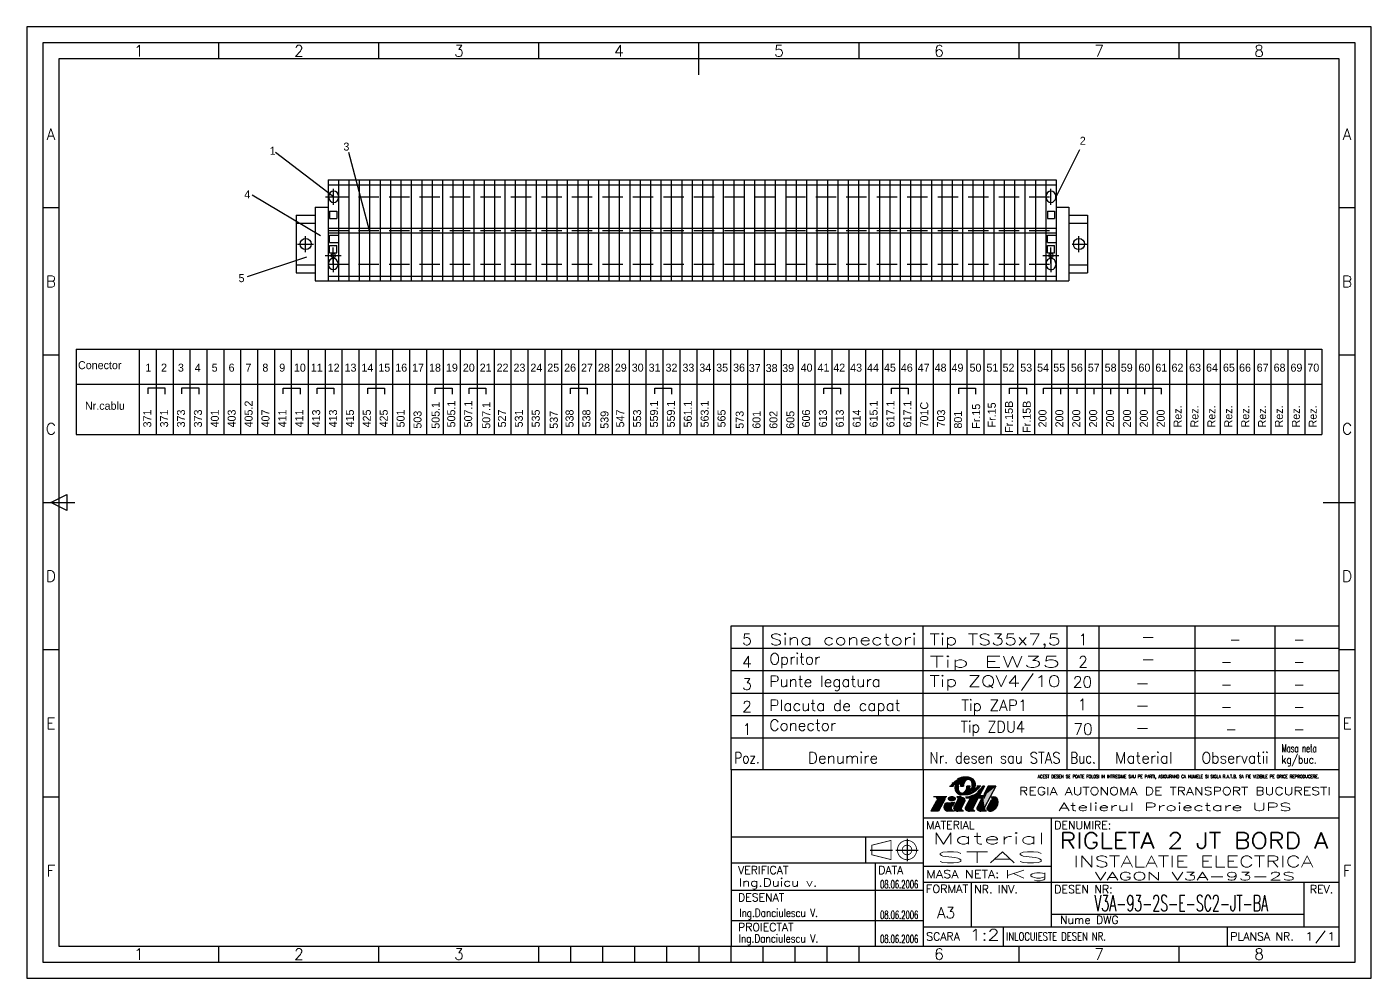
# Model space of a CAD drawing. Header units: millimetres. Extents: x 38 to 458, y 16 to 313.
import ezdxf
from ezdxf.enums import TextEntityAlignment as Align

# ---------------------------------------------------------------- set-up
doc = ezdxf.new("R2010")
doc.units = ezdxf.units.MM
doc.linetypes.add('DASHED2', pattern=[9.525, 6.35, -3.175])
doc.layers.add('LIN_GR', color=3, linetype='Continuous')
doc.layers.add('LIN_SUB', color=7, linetype='Continuous')
doc.styles.add('ISO', font='SIMPLEX.shx')
doc.styles.add('ISOCP', font='SIMPLEX.SHX')
doc.styles.add('ROMANC', font='romanc')

# ---------------------------------------------------------------- blocks, each defined once
blk = doc.blocks.new('ind3_12')
at = {"color": 70}
for p, q in [((0, 55), (-190, 55)), ((-190, 55), (-190, 0)), ((-130, 55), (-130, 0)), ((-130, 40), (0, 40)), ((-190, 26), (-130, 26))]:
    blk.add_line(p, q, dxfattribs=at)
at = {"color": 40}
for p, q in [((-122.56, 46.63), (-126.68, 46.63)), ((-121.71, 49.9), (-120.46, 49.9)), ((-118.05, 46.63), (-119.46, 46.63)), ((-118.34, 49.9), (-117.36, 49.9)), ((-115.18, 46.28), (-116.74, 43.36)), ((-116.7, 46.63), (-116.29, 46.65)), ((-116.6, 46.28), (-115.18, 46.28)), ((-115.31, 49.9), (-116.29, 49.9)), ((-116.29, 46.65), (-115.69, 46.73)), ((-115.69, 46.73), (-115.27, 46.82)), ((-115.27, 46.82), (-114.78, 46.97)), ((-114.78, 46.97), (-114.27, 47.24)), ((-112.77, 46.28), (-114.38, 43.26)), ((-111.94, 49.9), (-113.19, 49.9)), ((-112.95, 48.16), (-112.68, 48.4)), ((-112.77, 46.28), (-111.36, 46.28)), ((-112.68, 48.4), (-112.61, 48.47)), ((-110.84, 49.9), (-112.41, 46.97)), ((-112.41, 46.97), (-110.99, 46.97)), ((-110.84, 49.9), (-111.36, 49.9)), ((-110.99, 46.97), (-111.36, 46.28)), ((-110.41, 47.32), (-111.15, 45.93)), ((-109.64, 49.9), (-111.01, 47.32)), ((-111.01, 47.32), (-110.41, 47.32)), ((-107.23, 49.9), (-110.77, 43.26)), ((-107.23, 49.9), (-109.64, 49.9)), ((-108.78, 46.63), (-108.09, 46.63)), ((-125.82, 45.38), (-127.54, 42.15)), ((-125.13, 42.15), (-127.54, 42.15)), ((-123.11, 45.94), (-125.13, 42.15)), ((-120.23, 42.15), (-122.21, 42.15)), ((-120.12, 44.91), (-120.81, 43.6)), ((-119.12, 45.67), (-120.36, 43.36)), ((-117.39, 42.15), (-119.15, 42.15)), ((-116.85, 45.42), (-118, 43.26)), ((-117.39, 42.15), (-117.72, 42.33)), ((-113.77, 42.15), (-115.53, 42.15)), ((-113.77, 42.15), (-114.1, 42.33)), ((-111.75, 45.93), (-113.13, 43.36)), ((-110.16, 42.15), (-111.92, 42.15)), ((-111.75, 45.93), (-111.15, 45.93)), ((-110.16, 42.15), (-110.49, 42.33)), ((-108.74, 45.59), (-109.99, 43.26))]:
    blk.add_line(p, q, dxfattribs=at)
at = {"color": 240}
for p, q in [((-90, 40), (-90, 6)), ((-130, 34), (-190, 34)), ((-148, 34), (-148, 26)), ((-146.5, 30), (-139.5, 30)), ((-138.5, 30), (-131.5, 30)), ((-135, 33.5), (-135, 26.5)), ((-145, 26), (-145, 0)), ((-130, 25), (-90, 25)), ((-190, 17.5), (-130, 17.5)), ((-130, 20), (0, 20)), ((-115, 20), (-115, 6)), ((-11, 20), (-11, 6)), ((-90, 10), (-11, 10)), ((-190, 8), (-130, 8)), ((-130, 6), (0, 6)), ((-105, 6), (-105, 0)), ((-35, 6), (-35, 0))]:
    blk.add_line(p, q, dxfattribs=at)
at = {"color": 40}
for points in [[(-114.74, 49.9, 0.04888), (-114.64, 50.37, 0.067418), (-114.64, 50.71, 0.012512), (-114.71, 51.12, 0.046313), (-114.74, 51.23, 0.02866), (-114.83, 51.43, 0.04799), (-114.9, 51.53, 0.027533), (-115.01, 51.65, 0.02878), (-115.12, 51.74, 0.020408), (-115.27, 51.85, 0.028785), (-115.38, 51.91, 0.02307), (-115.48, 51.96, 0.025276), (-115.58, 51.99, 0.029587), (-115.69, 52.01, 0.0261), (-115.8, 52.02, 0.034106), (-115.93, 52.02, 0.03305), (-116.05, 52, 0.031407), (-116.17, 51.97, 0.027201), (-116.3, 51.91, 0.027571), (-116.45, 51.82, 0.032433), (-116.58, 51.73, 0.017982), (-116.7, 51.62, 0.025528), (-116.79, 51.53, 0.009898), (-116.89, 51.41, 0.014131), (-116.96, 51.31, 0.005952), (-117.02, 51.22, 0.007874), (-117.06, 51.15, 0.013516), (-117.13, 51.03, 0.012262), (-117.2, 50.9, 0.010996), (-117.25, 50.78, 0.020912), (-117.28, 50.71, 0.006638), (-117.28, 50.69, 0.003922), (-117.3, 50.64, 0.014081), (-117.33, 50.52, 0.011261), (-117.36, 50.37, 0.018498), (-117.36, 50.34, 0.00311), (-117.38, 50.18, 0.039527), (-117.38, 50.07, 0.0256), (-117.36, 49.9)], [(-113.68, 49.9, 0.047001), (-113.61, 50.39, 0.072657), (-113.64, 50.71, 0.024176), (-113.81, 51.3, 0.05712), (-113.92, 51.53, 0.02409), (-114.05, 51.71, 0.014395), (-114.28, 51.99, 0.046768), (-114.45, 52.15, 0.031027), (-114.74, 52.35)], [(-119.97, 49.9, 0.047001), (-120.05, 49.4, 0.072657), (-120.01, 49.08, 0.024176), (-119.84, 48.49, 0.05712), (-119.73, 48.26, 0.02409), (-119.6, 48.09, 0.014395), (-119.38, 47.81, 0.046768), (-119.2, 47.65, 0.031027), (-118.91, 47.44)], [(-118.91, 49.9, 0.04888), (-119.02, 49.43, 0.067418), (-119.01, 49.08, 0.012512), (-118.94, 48.67, 0.046313), (-118.91, 48.56, 0.02866), (-118.82, 48.37, 0.04799), (-118.75, 48.26, 0.027533), (-118.64, 48.15, 0.02878), (-118.53, 48.05, 0.020408), (-118.39, 47.95, 0.028785), (-118.28, 47.88, 0.02307), (-118.17, 47.84, 0.025276), (-118.07, 47.8, 0.029587), (-117.97, 47.78, 0.0261), (-117.85, 47.77, 0.034106), (-117.73, 47.77, 0.03305), (-117.6, 47.79, 0.031407), (-117.48, 47.83, 0.027201), (-117.36, 47.88, 0.027571), (-117.2, 47.97, 0.032433), (-117.07, 48.06, 0.017982), (-116.95, 48.18, 0.025528), (-116.87, 48.26, 0.009898), (-116.76, 48.39, 0.014131), (-116.7, 48.48, 0.005952), (-116.63, 48.57, 0.007874), (-116.59, 48.64, 0.013516), (-116.52, 48.76, 0.012262), (-116.45, 48.9, 0.010996), (-116.4, 49.02, 0.020912), (-116.38, 49.08, 0.006638), (-116.37, 49.11, 0.003922), (-116.35, 49.16, 0.014081), (-116.32, 49.28, 0.011261), (-116.29, 49.42, 0.018498), (-116.29, 49.45, 0.00311), (-116.27, 49.61, 0.039527), (-116.27, 49.73, 0.0256), (-116.29, 49.9)]]:
    blk.add_lwpolyline(points, format="xyb", dxfattribs=at)
at = {"color": 40, "flags": 128}
blk.add_lwpolyline([(-108.71, 42.18, 0.07519), (-108.1, 42.37, 0.103495), (-107.27, 43.01, 0.091904), (-106.74, 43.94, 0.085107), (-106.54, 45.08, 0.085107)], format="xyb", dxfattribs=at)
at = {"color": 240}
for points in [[(-146, 31.5, 0.25, 0.25, 0), (-140, 33, 0.25, 0.25, 0), (-140, 27, 0.25, 0.25, 0), (-146, 28.5, 0.25, 0.25, 0)], [(-135, 31.5, 0.25, 0.25, 1), (-135, 28.5, 0.25, 0.25, 1)]]:
    blk.add_lwpolyline(points, format="xyseb", close=True, dxfattribs=at)
blk.add_lwpolyline([(-135, 33, 0.25, 0.25, 1), (-135, 27, 0.25, 0.25, 1), (-135, 33, 0.25, 0.25, 1)], format="xyseb", dxfattribs=at)
at = {"color": 40}
for centre, radius, start, end in [((-96.55, 26.7), 34.29, 134.6817, 135.4865), ((-117.71, 49.53), 2.3, 144.0002, 170.76), ((-117.8, 49.83), 2.74, 113.911, 122.24), ((-115.81, 45.34), 7.65, 108.9325, 113.911), ((-115.07, 49.86), 3.27, 161.7905, 179.2848), ((-117.59, 50.52), 2.17, 96.8211, 108.9325), ((-116.41, 40.67), 12.1, 91.6964, 96.8211), ((-116.61, 47.25), 5.51, 78.6042, 91.6964), ((-116, 50.28), 2.42, 58.8019, 78.6042), ((-119.73, 46), 0.689, 331.9275, 66.4849), ((-117.66, 49.52), 2.42, 238.8019, 258.6042), ((-118.58, 49.94), 3.27, 341.7905, 359.2848), ((-115.94, 50.27), 2.3, 324.0002, 350.76), ((-145.94, 81.79), 47.13, 315, 315.973), ((-113.12, 49.86), 0.893, 316.8981, 318.6566), ((-115.09, 51.98), 4.23, 315.973, 321.3402), ((-122.28, 57.73), 13.43, 321.3402, 324.353), ((-108.09, 45.08), 1.55, 0, 90), ((-122.21, 43.44), 1.29, 94.5979, 270), ((-177.94, 750.15), 707.62, 274.50891, 274.68697), ((-120.23, 42.84), 0.689, 201.8729, 270), ((-119.75, 43.03), 0.689, 151.9275, 234.4615), ((-119.15, 43.87), 1.72, 234.4615, 270), ((-117.39, 42.94), 0.689, 151.9275, 241.9275), ((-116.14, 43.03), 0.689, 151.9275, 234.4615), ((-115.53, 43.87), 1.72, 234.4615, 270), ((-113.78, 42.94), 0.689, 151.9275, 241.9275), ((-112.52, 43.03), 0.689, 151.9275, 234.4615), ((-111.92, 43.87), 1.72, 234.4615, 270), ((-110.16, 42.94), 0.689, 151.9275, 241.9275), ((-109.38, 42.94), 0.689, 151.9275, 242.7821), ((-108.99, 43.7), 1.55, 242.7821, 280.2311)]:
    blk.add_arc(centre, radius, start, end, dxfattribs=at)
blk.add_point((0, 0))
for points in [[(-121.71, 49.9), (-120.46, 49.9), (-121.21, 50.52), (-120.18, 50.33)], [(-121.21, 50.52), (-120.18, 50.33), (-120.72, 51.03), (-119.93, 50.59)], [(-120.72, 51.03), (-119.93, 50.59), (-120.22, 51.49), (-119.57, 50.88)], [(-120.22, 51.49), (-119.57, 50.88), (-119.6, 51.93), (-118.18, 50.88)], [(-119.84, 50.38), (-118.6, 50.45), (-119.97, 49.9), (-118.91, 49.9)], [(-119.57, 50.88), (-118.18, 50.88), (-119.84, 50.38), (-118.6, 50.45)], [(-119.6, 51.93), (-118.18, 50.88), (-118.87, 52.35), (-118.18, 50.88)], [(-118.87, 52.35), (-118.18, 50.88), (-118.21, 52.6), (-118.18, 50.88)], [(-117.31, 50.61), (-118.27, 50.54), (-117.37, 50.27), (-118.32, 50.22)], [(-117.09, 51.1), (-118.18, 50.88), (-117.31, 50.61), (-118.27, 50.54)], [(-118.21, 52.6), (-118.18, 50.88), (-117.81, 52.68), (-118.18, 50.88)], [(-116.87, 52.76), (-118.18, 50.88), (-116.31, 52.75), (-118.18, 50.88)], [(-117.81, 52.68), (-118.18, 50.88), (-116.87, 52.76), (-118.18, 50.88)], [(-116.08, 51.99), (-116.31, 52.75), (-116.62, 51.7), (-118.18, 50.88)], [(-116.62, 51.7), (-118.18, 50.88), (-117.09, 51.1), (-118.18, 50.88)], [(-115.84, 51.99), (-116.08, 51.99), (-116.32, 51.86)], [(-116.31, 52.75), (-115.41, 52.63), (-115.84, 52.71)], [(-115.54, 51.98), (-115.41, 52.63), (-116.08, 51.99), (-116.31, 52.75)], [(-115.84, 51.99), (-115.54, 51.98), (-115.91, 51.97), (-115.51, 51.96)], [(-115.73, 51.96), (-115.33, 51.85), (-115.51, 51.96)], [(-115.09, 51.72), (-114.87, 52.42), (-115.54, 51.98), (-115.41, 52.63)], [(-115.41, 52.63), (-114.87, 52.42), (-115.11, 52.53)], [(-114.87, 51.48), (-114.18, 51.87), (-115.09, 51.72), (-114.87, 52.42)], [(-114.87, 52.42), (-114.18, 51.87), (-114.48, 52.17)], [(-114.68, 50.99), (-113.86, 51.41), (-114.87, 51.48), (-114.18, 51.87)], [(-114.63, 50.55), (-113.67, 50.85), (-114.68, 50.99), (-113.86, 51.41)], [(-114.65, 50.25), (-113.62, 50.26), (-114.63, 50.55), (-113.67, 50.85)], [(-113.67, 50.85), (-113.62, 50.26), (-113.61, 50.56)], [(-126.68, 46.63), (-122.56, 46.63), (-126.26, 46.53), (-122.84, 46.34)], [(-126.26, 46.53), (-122.84, 46.34), (-125.96, 46.29), (-123.05, 46.05)], [(-123.05, 46.05), (-125.96, 46.29), (-123.11, 45.94), (-125.77, 45.87)], [(-122.2, 46.34), (-122.22, 45.73), (-122.28, 46.18), (-122.28, 45.84)], [(-122.07, 46.5), (-122.04, 45.53), (-122.2, 46.34), (-122.22, 45.73)], [(-121.94, 46.59), (-121.9, 45.43), (-122.07, 46.5), (-122.04, 45.53)], [(-121.78, 46.68), (-121.71, 45.34), (-121.94, 46.59), (-121.9, 45.43)], [(-121.62, 46.75), (-121.56, 45.28), (-121.78, 46.68), (-121.71, 45.34)], [(-121.46, 46.79), (-121.43, 45.25), (-121.62, 46.75), (-121.56, 45.28)], [(-121.33, 46.82), (-121.31, 45.23), (-121.46, 46.79), (-121.43, 45.25)], [(-121.21, 46.83), (-121.2, 45.22), (-121.33, 46.82), (-121.31, 45.23)], [(-121.21, 46.83), (-121.1, 46.84), (-121.09, 45.21)], [(-121.09, 45.21), (-120.9, 45.21), (-121.21, 46.83), (-121.2, 45.22)], [(-121.1, 46.84), (-120.91, 46.84), (-121.09, 45.21), (-120.9, 45.21)], [(-120.9, 45.21), (-120.91, 46.84), (-120.81, 45.22), (-120.81, 46.83)], [(-120.81, 45.22), (-120.81, 46.83), (-120.68, 45.23), (-120.69, 46.82)], [(-120.68, 45.23), (-120.69, 46.82), (-120.56, 45.25), (-120.55, 46.79)], [(-120.56, 45.25), (-120.55, 46.79), (-120.42, 45.29), (-120.43, 46.76)], [(-120.42, 45.29), (-120.43, 46.76), (-120.27, 45.34), (-120.27, 46.7)], [(-120.27, 45.34), (-120.27, 46.7), (-120.14, 45.41), (-120.13, 46.63)], [(-120.14, 45.41), (-120.13, 46.63), (-119.97, 45.52), (-119.99, 46.54)], [(-119.97, 49.9), (-118.91, 49.9), (-120.05, 49.4), (-119, 49.53)], [(-120.05, 49.4), (-119, 49.53), (-119.94, 48.79), (-119, 49.02)], [(-120.05, 49.4), (-119.94, 48.79), (-120.04, 49.24)], [(-120.04, 49.24), (-119.94, 48.79), (-120.03, 49.13)], [(-119.97, 45.52), (-119.99, 46.54), (-119.84, 45.65), (-119.88, 46.44)], [(-119.94, 48.79), (-119, 49.02), (-119.72, 48.25), (-118.92, 48.6)], [(-119.84, 45.65), (-119.88, 46.44), (-119.74, 45.8), (-119.77, 46.3)], [(-119.74, 45.8), (-119.77, 46.3), (-119.71, 45.9), (-119.72, 46.2)], [(-119.72, 48.25), (-118.92, 48.6), (-119.33, 47.76), (-118.75, 48.27)], [(-119.72, 46.2), (-119.71, 45.9), (-119.7, 46.13), (-119.69, 46.02)], [(-119.46, 46.63), (-118.05, 46.63), (-119.08, 46.21), (-117.05, 46.31)], [(-119.33, 47.76), (-118.75, 48.27), (-118.77, 47.37), (-118.43, 47.98)], [(-119.25, 46.4), (-119.09, 46.04), (-119.08, 46.21)], [(-119.08, 46.21), (-117.05, 46.31), (-119.12, 45.67), (-116.78, 45.9)], [(-118.77, 47.37), (-118.43, 47.98), (-118.32, 47.19), (-118.12, 47.82)], [(-117.37, 50.27), (-118.32, 50.22), (-117.36, 49.9), (-118.34, 49.9)], [(-118.32, 47.19), (-118.12, 47.82), (-117.71, 47.07), (-117.72, 47.77)], [(-118.05, 46.63), (-117.05, 46.31), (-117.7, 46.59), (-117.41, 46.5)], [(-117.71, 47.07), (-117.72, 47.77), (-117.14, 47.03), (-117.33, 47.9)], [(-117.14, 47.03), (-117.33, 47.9), (-116.45, 47.06), (-117.04, 48.09)], [(-117.05, 46.31), (-116.78, 45.9), (-116.88, 46.12)], [(-116.45, 47.06), (-117.04, 48.09), (-115.94, 47.1), (-116.74, 48.42)], [(-116.7, 48.48), (-115.12, 47.31), (-116.74, 48.42)], [(-116.7, 48.48), (-116.7, 48.48), (-116.74, 48.42)], [(-115.94, 47.1), (-116.74, 48.42), (-115.12, 47.31), (-116.74, 48.42)], [(-115.18, 46.28), (-112.77, 46.28), (-116.74, 43.36), (-114.38, 43.26)], [(-116.45, 48.9), (-115.12, 47.31), (-116.7, 48.48)], [(-116.22, 46.66), (-116.7, 46.63), (-116.6, 46.28)], [(-116.6, 46.28), (-111.36, 46.28), (-116.22, 46.66), (-112.41, 46.97)], [(-116.4, 49.03), (-115.48, 48.92), (-116.45, 48.9), (-115.12, 47.31)], [(-116.29, 49.44), (-115.35, 49.44), (-116.4, 49.03), (-115.48, 48.92)], [(-116.29, 49.9), (-115.31, 49.9), (-116.29, 49.44), (-115.35, 49.44)], [(-116.22, 46.66), (-115.25, 46.82), (-115, 46.76)], [(-115.48, 48.92), (-114.09, 48.92), (-115.01, 49.4), (-113.85, 49.33)], [(-115.48, 48.92), (-114.59, 48.13), (-115.12, 47.31)], [(-115.48, 48.92), (-114.09, 48.92), (-114.18, 47.78), (-115.12, 47.31)], [(-115.25, 46.82), (-114.79, 46.97), (-115, 46.76)], [(-115.01, 49.4), (-113.85, 49.33), (-114.75, 49.87), (-113.72, 49.72)], [(-115, 46.76), (-115, 46.76), (-114.79, 46.97), (-114.45, 46.8)], [(-114.35, 47.19), (-112.41, 46.97), (-114.79, 46.97), (-114.45, 46.8)], [(-114.75, 49.87), (-113.72, 49.72), (-114.65, 50.25), (-113.62, 50.26)], [(-114.09, 48.92), (-114.18, 47.78), (-114.59, 48.13)], [(-113.9, 47.46), (-112.41, 46.97), (-114.35, 47.19), (-112.41, 46.97)], [(-114.09, 48.92), (-113.61, 48.17), (-114.18, 47.78)], [(-113.69, 49.23), (-112.95, 48.75), (-114.09, 48.92), (-113.61, 48.17)], [(-113.49, 47.75), (-113.9, 47.46), (-112.41, 46.97)], [(-113.4, 49.55), (-112.44, 49.28), (-113.69, 49.23), (-112.95, 48.75)], [(-113.03, 48.1), (-112.41, 46.97), (-113.49, 47.75), (-112.41, 46.97)], [(-113.19, 49.9), (-111.94, 49.9), (-113.4, 49.55), (-112.44, 49.28)], [(-112.65, 48.42), (-112.41, 46.97), (-113.03, 48.1), (-112.41, 46.97)], [(-112.22, 48.86), (-112.41, 46.97), (-112.65, 48.42), (-112.41, 46.97)], [(-111.36, 49.9), (-110.84, 49.9), (-111.76, 49.37), (-112.41, 46.97)], [(-111.76, 49.37), (-112.41, 46.97), (-112.22, 48.86), (-112.41, 46.97)], [(-112.41, 46.97), (-110.99, 46.97), (-111.36, 46.28)], [(-110.41, 47.32), (-107.23, 49.9), (-111.15, 45.93), (-110.73, 43.34)], [(-109.64, 49.9), (-107.23, 49.9), (-111.01, 47.32), (-110.41, 47.32)], [(-108.78, 46.63), (-108.43, 46.63), (-108.69, 46.43), (-108.49, 46.44)], [(-108.74, 45.59), (-108.09, 46.63), (-108.66, 45.8)], [(-108.74, 45.59), (-106.98, 46.16), (-108.09, 46.63)], [(-108.69, 46.43), (-108.49, 46.44), (-108.64, 46.23), (-108.56, 46.21)], [(-108.43, 46.63), (-108.63, 46.02), (-108.09, 46.63), (-108.66, 45.8)], [(-108.66, 45.8), (-108.66, 45.8), (-108.43, 46.63), (-108.63, 46.02)], [(-108.64, 46.23), (-108.56, 46.21), (-108.63, 46.02)], [(-108.09, 46.63), (-106.98, 46.16), (-107.61, 46.55), (-107.23, 46.37)], [(-125.82, 45.38), (-123.11, 45.94), (-127.54, 42.15), (-125.13, 42.15)], [(-125.76, 45.63), (-123.11, 45.94), (-125.82, 45.38)], [(-125.77, 45.87), (-123.11, 45.94), (-125.76, 45.63), (-123.11, 45.94)], [(-123.17, 44.3), (-120.81, 43.6), (-123.49, 43.38), (-120.95, 43.16)], [(-123.17, 44.3), (-123.49, 43.38), (-123.29, 44.14), (-123.45, 43.79)], [(-123.49, 43.38), (-120.95, 43.16), (-123.49, 43.38), (-120.87, 42.58)], [(-123.49, 43.38), (-123.1, 42.51), (-123.42, 43), (-123.25, 42.69)], [(-123.49, 43.38), (-120.87, 42.58), (-123.1, 42.51), (-120.62, 42.27)], [(-122.31, 44.73), (-120.12, 44.91), (-123.17, 44.3), (-120.81, 43.6)], [(-122.31, 44.73), (-123.17, 44.3), (-122.7, 44.64), (-123.04, 44.43)], [(-123.1, 42.51), (-122.21, 42.15), (-122.93, 42.37), (-122.61, 42.22)], [(-123.1, 42.51), (-120.62, 42.27), (-122.21, 42.15), (-120.23, 42.15)], [(-122.28, 46.18), (-122.28, 45.84), (-122.31, 46.03)], [(-120.42, 42.88), (-120.36, 43.36), (-120.43, 43.1)], [(-120.36, 43.36), (-116.85, 45.42), (-120.42, 42.88), (-118, 43.26)], [(-120.42, 42.88), (-118, 43.26), (-120.15, 42.47), (-118.06, 42.75)], [(-120.15, 42.47), (-120.42, 42.88), (-120.32, 42.64)], [(-119.12, 45.67), (-116.78, 45.9), (-120.36, 43.36), (-116.85, 45.42)], [(-120.15, 42.47), (-118.06, 42.75), (-119.15, 42.15), (-117.72, 42.33)], [(-119.15, 42.15), (-120.15, 42.47), (-119.72, 42.25)], [(-119.15, 42.15), (-117.72, 42.33), (-117.39, 42.15)], [(-118.02, 43.03), (-117.9, 42.55), (-118.06, 42.75)], [(-116.78, 45.9), (-116.85, 45.42), (-116.77, 45.67)], [(-116.74, 43.36), (-116.81, 42.88), (-116.82, 43.14)], [(-116.74, 43.36), (-114.38, 43.26), (-116.81, 42.88), (-114.44, 42.75)], [(-116.52, 42.46), (-116.81, 42.88), (-116.71, 42.66)], [(-116.81, 42.88), (-114.44, 42.75), (-116.52, 42.46), (-114.12, 42.34)], [(-115.53, 42.15), (-116.54, 42.47), (-116.1, 42.25)], [(-116.52, 42.46), (-114.12, 42.34), (-115.53, 42.15), (-113.77, 42.15)], [(-114.42, 42.94), (-114.29, 42.55), (-114.44, 42.75)], [(-114.36, 43.31), (-114.4, 43.15), (-114.38, 43.26)], [(-113.13, 43.36), (-113.19, 42.89), (-113.2, 43.13)], [(-113.13, 43.36), (-110.77, 43.26), (-113.19, 42.89)], [(-113.19, 42.89), (-110.77, 43.26), (-110.82, 42.72)], [(-112.92, 42.47), (-113.19, 42.89), (-113.1, 42.66)], [(-113.19, 42.89), (-110.82, 42.72), (-112.92, 42.47)], [(-111.75, 45.93), (-111.15, 45.93), (-113.13, 43.36), (-110.77, 43.26)], [(-112.92, 42.47), (-110.82, 42.72), (-111.92, 42.15)], [(-111.92, 42.15), (-112.92, 42.47), (-112.49, 42.25)], [(-110.82, 42.72), (-111.92, 42.15), (-110.49, 42.33)], [(-110.49, 42.33), (-110.16, 42.15), (-111.92, 42.15)], [(-111.15, 45.93), (-110.77, 43.26), (-110.73, 43.34)], [(-110.8, 42.98), (-110.66, 42.53), (-110.82, 42.72)], [(-110.73, 43.34), (-110.78, 43.14), (-110.77, 43.26)], [(-109.99, 43.26), (-110.04, 42.73), (-110.07, 42.99)], [(-110.04, 42.73), (-109.99, 43.26), (-109.7, 42.32)], [(-109.7, 42.32), (-110.04, 42.73), (-109.91, 42.5)], [(-109.99, 43.26), (-108.74, 45.59), (-106.74, 43.94)], [(-109.99, 43.26), (-107.27, 43.01), (-106.74, 43.94)], [(-109.99, 43.26), (-108.1, 42.37), (-107.27, 43.01)], [(-109.99, 43.26), (-108.71, 42.18), (-108.1, 42.37)], [(-109.99, 43.26), (-109.7, 42.32), (-108.71, 42.18)], [(-108.71, 42.18), (-109.7, 42.32), (-109.23, 42.17)], [(-109.7, 42.32), (-109.7, 42.32), (-108.71, 42.18)], [(-108.74, 45.59), (-106.54, 45.08), (-106.98, 46.16)], [(-108.74, 45.59), (-106.74, 43.94), (-106.54, 45.08)], [(-107.27, 43.01), (-108.1, 42.37), (-107.66, 42.64)], [(-106.74, 43.94), (-107.27, 43.01), (-106.96, 43.45)], [(-106.98, 46.16), (-106.54, 45.08), (-106.83, 45.98), (-106.62, 45.57)], [(-106.54, 45.08), (-106.74, 43.94), (-106.59, 44.51)]]:
    blk.add_solid(points, dxfattribs=at)
at = {"color": 40, "style": 'ISO', "width": 0.77078}
blk.add_text('ACEST DESEN SE POATE FOLOSI IN INTREGIME SAU PE PARTI, ASIGURAND CA NUMELE SI SIGLA R.A.T.B. SA FIE VIZIBILE PE ORICE REPRODUCERE.', height=1, dxfattribs=at).set_placement((-94.13, 52.45), (-6.3, 52.45), align=Align.FIT)
at = {"color": 240}
for s, style, width, p, p2 in [('REGIA AUTONOMA DE TRANSPORT BUCURESTI', 'ROMANC', 1.063101, (-100.04, 47.17), (-2.58, 47.17)), ('Atelierul Proiectare UPS', 'ROMANC', 1.425107, (-87.65, 42.18), (-14.86, 42.18)), ('MASA NETA:', 'ISO', 1.009422, (-129, 21.25), (-106.17, 21.25)), ('FORMAT', 'ISO', 0.917397, (-129.11, 16.61), (-115.89, 16.61)), ('INLOCUIESTE DESEN NR.', 'ISO', 0.687691, (-104, 1.75), (-72.89, 1.75))]:
    blk.add_text(s, height=2.5, dxfattribs=dict(at, style=style, width=width)).set_placement(p, p2, align=Align.FIT)
at = {"color": 240, "style": 'ISO'}
for s, p in [('MATERIAL', (-129, 36.5)), ('DENUMIRE:', (-89, 36.5)), ('VERIFICAT', (-187.81, 22.5)), ('DATA', (-144, 22.5)), ('NR. INV.', (-114, 16.5)), ('DESEN NR:', (-89, 16.5)), ('DESENAT', (-187.81, 13.97)), ('PROIECTAT', (-187.81, 4.66)), ('SCARA', (-129, 1.75)), ('PLANSA NR.', (-34, 1.75))]:
    blk.add_text(s, height=2.5, dxfattribs=at).set_placement(p)
blk.add_text('REV.', height=2.5, dxfattribs=at).set_placement((-5.5, 17.75), align=Align.MIDDLE)
at = {"color": 50, "style": 'ISO'}
for tag, height, width, p, p2 in [('MATERIAL', 3.5, 1.837708, (-127.1, 31.84), (-91.87, 31.84)), ('STAS_MATERIAL', 3.5, 2.784754, (-126.09, 25.95), (-91.75, 25.95)), ('ANSAMBLU', 3.5, 2.48631, (-83.01, 24.67), (-8.01, 24.67)), ('VERIFICAT', 2.5, 0.86708, (-187.61, 18.63), (-163.04, 18.63)), ('DESENAT', 2.5, 1.026691, (-187.39, 9.14), (-162.83, 9.14)), ('SCARA', 3.5, 1.565143, (-115.5, 1.75), (-106.11, 1.75)), ('PROIECTAT', 2.5, 1.037581, (-187.61, 1.12), (-162.78, 1.12))]:
    blk.add_attdef(tag, text='', height=height, dxfattribs=dict(at, width=width)).set_placement(p, p2, align=Align.FIT)
at = {"color": 70, "style": 'ISO'}
for tag, width, p, p2 in [('DENUMIRE_DESEN', 1.844561, (-87.29, 30.44), (-3.41, 30.44)), ('NUMAR_DESEN', 1.112195, (-76.49, 10.87), (-22.2, 10.87))]:
    blk.add_attdef(tag, text='', height=5, dxfattribs=dict(at, width=width)).set_placement(p, p2, align=Align.FIT)
at = {"color": 240, "style": 'ISO'}
for tag, width, p, p2 in [('MASA', 3.701178, (-105.03, 21.25), (-90.49, 21.25)), ('SUBANSAMBLU', 3.628523, (-76.35, 20.58), (-13.71, 20.58)), ('DATA', 0.588678, (-143.42, 18.04), (-131.51, 18.04)), ('DATA', 0.588678, (-143.42, 8.49), (-131.51, 8.49)), ('PLANSA', 1.983142, (-10.91, 1.75), (-0.76, 1.75)), ('DATA', 0.588678, (-143.42, 0.97), (-131.51, 0.97))]:
    blk.add_attdef(tag, text='', height=2.5, dxfattribs=dict(at, width=width)).set_placement(p, p2, align=Align.FIT)
at = {"color": 50, "style": 'ISO'}
blk.add_attdef('FORMAT', text='', height=3.5, dxfattribs=at).set_placement((-122.83, 8.67), align=Align.CENTER)
at = {"color": 240, "style": 'ISO'}
blk.add_attdef('NUME_DWG', (-87.2, 6.95), '', height=2.5, dxfattribs=at)

msp = doc.modelspace()

# ---------------------------------------------------------------- linework, layer by layer
at = {"color": 70}
for p, q in [((98.2, 302.75), (98.2, 307.75)), ((148.2, 302.75), (148.2, 307.75)), ((198.2, 302.75), (198.2, 307.75)), ((248.2, 297.75), (248.2, 307.75)), ((298.2, 302.75), (298.2, 307.75)), ((348.2, 302.75), (348.2, 307.75)), ((398.2, 302.75), (398.2, 307.75)), ((48.2, 256.25), (43.2, 256.25)), ((453.2, 256.25), (448.2, 256.25)), ((48.2, 210.25), (43.2, 210.25)), ((453.2, 210.25), (448.2, 210.25)), ((43.2, 164.25), (53.2, 164.25)), ((45.7, 164.25), (50.7, 166.75)), ((50.7, 161.75), (45.7, 164.25)), ((50.7, 166.75), (50.7, 161.75)), ((443.2, 164.25), (453.2, 164.25)), ((48.2, 118.25), (43.2, 118.25)), ((453.2, 118.25), (448.2, 118.25)), ((48.2, 72.25), (43.2, 72.25)), ((453.2, 72.25), (448.2, 72.25)), ((98.2, 20.75), (98.2, 25.75)), ((148.2, 20.75), (148.2, 25.75)), ((198.2, 20.75), (198.2, 25.75)), ((208.2, 20.75), (208.2, 25.75)), ((218.2, 20.75), (218.2, 25.75)), ((228.2, 20.75), (228.2, 25.75)), ((238.2, 20.75), (238.2, 25.75)), ((248.2, 25.75), (248.2, 20.75)), ((258.2, 20.75), (258.2, 25.75)), ((268.2, 20.75), (268.2, 25.75)), ((278.2, 20.75), (278.2, 25.75)), ((288.2, 20.75), (288.2, 25.75)), ((298.2, 20.75), (298.2, 25.75)), ((348.2, 20.75), (348.2, 25.75)), ((398.2, 20.75), (398.2, 25.75)), ((198.2, 20.75), (298.2, 20.75))]:
    msp.add_line(p, q, dxfattribs=at)
at = {"color": 1}
for p, q in [((134.05, 259.71), (115.93, 273.52)), ((145.3, 249.21), (138.75, 273.52)), ((359.8, 259.71), (367.19, 274.5)), ((134.05, 257.21), (134.05, 262.21)), ((358.16, 257.21), (358.16, 262.21)), ((129.97, 247.47), (108.57, 260.19)), ((131.55, 259.71), (136.55, 259.71)), ((125.61, 240.9), (107.02, 234.7)), ((133.92, 241.21), (133.92, 236.21)), ((358.17, 241.21), (358.17, 236.21)), ((258.2, 125.75), (448.2, 125.75)), ((258.2, 118.75), (448.2, 118.75)), ((258.2, 111.75), (448.2, 111.75)), ((258.2, 104.75), (448.2, 104.75)), ((258.2, 97.75), (448.2, 97.75))]:
    msp.add_line(p, q, dxfattribs=at)
at = {"color": 2}
for p, q in [((132.3, 264.96), (359.8, 264.96)), ((132.3, 264.96), (132.3, 233.46)), ((135.55, 264.96), (135.55, 233.46)), ((138.8, 264.96), (138.8, 233.46)), ((142.05, 264.96), (142.05, 233.46)), ((145.3, 264.96), (145.3, 233.46)), ((148.55, 264.96), (148.55, 233.46)), ((151.8, 264.96), (151.8, 233.46)), ((155.05, 264.96), (155.05, 233.46)), ((158.3, 264.96), (158.3, 233.46)), ((161.55, 264.96), (161.55, 233.46)), ((164.8, 264.96), (164.8, 233.46)), ((168.05, 264.96), (168.05, 233.46)), ((171.3, 264.96), (171.3, 233.46)), ((174.55, 264.96), (174.55, 233.46)), ((177.8, 264.96), (177.8, 233.46)), ((181.05, 264.96), (181.05, 233.46)), ((184.3, 264.96), (184.3, 233.46)), ((187.55, 264.96), (187.55, 233.46)), ((190.8, 264.96), (190.8, 233.46)), ((194.05, 264.96), (194.05, 233.46)), ((197.3, 264.96), (197.3, 233.46)), ((200.55, 264.96), (200.55, 233.46)), ((203.8, 264.96), (203.8, 233.46)), ((207.05, 264.96), (207.05, 233.46)), ((210.3, 264.96), (210.3, 233.46)), ((213.55, 264.96), (213.55, 233.46)), ((216.8, 264.96), (216.8, 233.46)), ((220.05, 264.96), (220.05, 233.46)), ((223.3, 264.96), (223.3, 233.46)), ((226.55, 264.96), (226.55, 233.46)), ((229.8, 264.96), (229.8, 233.46)), ((233.05, 264.96), (233.05, 233.46)), ((236.3, 264.96), (236.3, 233.46)), ((239.55, 264.96), (239.55, 233.46)), ((242.8, 264.96), (242.8, 233.46)), ((246.05, 264.96), (246.05, 233.46)), ((249.3, 264.96), (249.3, 233.46)), ((252.55, 264.96), (252.55, 233.46)), ((255.8, 264.96), (255.8, 233.46)), ((259.05, 264.96), (259.05, 233.46)), ((262.3, 264.96), (262.3, 233.46)), ((265.55, 264.96), (265.55, 233.46)), ((268.8, 264.96), (268.8, 233.46)), ((272.05, 264.96), (272.05, 233.46)), ((275.3, 264.96), (275.3, 233.46)), ((278.55, 264.96), (278.55, 233.46)), ((281.8, 264.96), (281.8, 233.46)), ((285.05, 264.96), (285.05, 233.46)), ((288.3, 264.96), (288.3, 233.46)), ((291.55, 264.96), (291.55, 233.46)), ((294.8, 264.96), (294.8, 233.46)), ((298.05, 264.96), (298.05, 233.46)), ((301.3, 264.96), (301.3, 233.46)), ((304.55, 264.96), (304.55, 233.46)), ((307.8, 264.96), (307.8, 233.46)), ((311.05, 264.96), (311.05, 233.46)), ((314.3, 264.96), (314.3, 233.46)), ((317.55, 264.96), (317.55, 233.46)), ((320.8, 264.96), (320.8, 233.46)), ((324.05, 264.96), (324.05, 233.46)), ((327.3, 264.96), (327.3, 233.46)), ((330.55, 264.96), (330.55, 233.46)), ((333.8, 264.96), (333.8, 233.46)), ((337.05, 264.96), (337.05, 233.46)), ((340.3, 264.96), (340.3, 233.46)), ((343.55, 264.96), (343.55, 233.46)), ((346.8, 264.96), (346.8, 233.46)), ((350.05, 264.96), (350.05, 233.46)), ((353.3, 264.96), (353.3, 233.46)), ((356.55, 264.96), (356.55, 233.46)), ((359.8, 264.96), (359.8, 233.46)), ((132.3, 263.46), (359.8, 263.46)), ((128.3, 256.46), (128.3, 233.46)), ((128.3, 256.46), (132.3, 256.46)), ((132.55, 259.46), (132.55, 259.96)), ((356.66, 259.46), (356.66, 259.96)), ((359.66, 259.46), (359.66, 259.96)), ((359.8, 256.46), (363.8, 256.46)), ((363.8, 256.46), (363.8, 233.46)), ((122.3, 253.96), (122.3, 235.96)), ((122.3, 253.96), (128.3, 253.96)), ((132.8, 255.21), (132.8, 252.96)), ((132.8, 255.21), (135.05, 255.21)), ((132.8, 252.96), (135.05, 252.96)), ((135.05, 255.21), (135.05, 252.96)), ((357.05, 255.21), (357.05, 252.96)), ((357.05, 255.21), (359.3, 255.21)), ((357.05, 252.96), (359.3, 252.96)), ((359.3, 255.21), (359.3, 252.96)), ((363.8, 253.96), (369.55, 253.96)), ((369.55, 253.96), (369.55, 235.96)), ((122.3, 251.46), (128.3, 251.46)), ((132.3, 249.96), (359.8, 249.96)), ((132.3, 248.46), (359.8, 248.46)), ((363.8, 251.46), (369.55, 251.46)), ((132.8, 247.71), (135.55, 247.71)), ((132.8, 245.46), (135.55, 245.46)), ((132.8, 242.21), (132.8, 244.46)), ((132.8, 244.46), (135.05, 244.46)), ((135.05, 242.21), (135.05, 244.46)), ((357.05, 247.71), (359.8, 247.71)), ((357.05, 245.46), (359.8, 245.46)), ((357.05, 244.46), (359.3, 244.46)), ((357.05, 242.21), (357.05, 244.46)), ((359.3, 242.21), (359.3, 244.46)), ((132.8, 242.21), (135.05, 242.21)), ((357.05, 242.21), (359.3, 242.21)), ((122.3, 238.46), (128.3, 238.46)), ((122.3, 235.96), (128.3, 235.96)), ((132.42, 238.96), (132.42, 238.46)), ((135.42, 238.96), (135.42, 238.46)), ((356.68, 238.89), (356.67, 238.48)), ((359.67, 238.87), (359.67, 238.46)), ((363.8, 238.46), (369.55, 238.46)), ((363.8, 235.96), (369.55, 235.96)), ((128.3, 233.46), (359.8, 233.46)), ((132.3, 234.96), (359.8, 234.96)), ((359.8, 233.46), (363.8, 233.46)), ((53.6, 212.08), (442.75, 212.08)), ((53.6, 212.08), (53.6, 185.49)), ((73.32, 212.08), (73.32, 185.49)), ((78.6, 212.08), (78.6, 185.49)), ((83.87, 212.08), (83.87, 185.49)), ((89.15, 212.08), (89.15, 185.49)), ((94.43, 212.08), (94.43, 185.49)), ((99.71, 212.08), (99.71, 185.49)), ((104.98, 212.08), (104.98, 185.49)), ((110.26, 212.08), (110.26, 185.49)), ((115.54, 212.08), (115.54, 185.49)), ((120.82, 212.08), (120.82, 185.49)), ((126.09, 212.08), (126.09, 185.49)), ((131.37, 212.08), (131.37, 185.49)), ((136.65, 212.08), (136.65, 185.49)), ((141.93, 212.08), (141.93, 185.49)), ((147.2, 212.08), (147.2, 185.49)), ((152.48, 212.08), (152.48, 185.49)), ((157.76, 212.08), (157.76, 185.49)), ((163.04, 212.08), (163.04, 185.49)), ((168.31, 212.08), (168.31, 185.49)), ((173.59, 212.08), (173.59, 185.49)), ((178.87, 212.08), (178.87, 185.49)), ((184.15, 212.08), (184.15, 185.49)), ((189.42, 212.08), (189.42, 185.49)), ((194.7, 212.08), (194.7, 185.49)), ((199.98, 212.08), (199.98, 185.49)), ((205.26, 212.08), (205.26, 185.49)), ((210.53, 212.08), (210.53, 185.49)), ((215.81, 212.08), (215.81, 185.49)), ((221.09, 212.08), (221.09, 185.49)), ((226.37, 212.08), (226.37, 185.49)), ((231.64, 212.08), (231.64, 185.49)), ((236.92, 212.08), (236.92, 185.49)), ((242.2, 212.08), (242.2, 185.49)), ((247.48, 212.08), (247.48, 185.49)), ((252.76, 212.08), (252.76, 185.49)), ((258.03, 212.08), (258.03, 185.49)), ((263.31, 212.08), (263.31, 185.49)), ((268.59, 212.08), (268.59, 185.49)), ((273.87, 212.08), (273.87, 185.49)), ((279.14, 212.08), (279.14, 185.49)), ((284.42, 212.08), (284.42, 185.49)), ((289.7, 212.08), (289.7, 185.49)), ((294.98, 212.08), (294.98, 185.49)), ((300.25, 212.08), (300.25, 185.49)), ((305.53, 212.08), (305.53, 185.49)), ((310.81, 212.08), (310.81, 185.49)), ((316.09, 212.08), (316.09, 185.49)), ((321.36, 212.08), (321.36, 185.49)), ((326.64, 212.08), (326.64, 185.49)), ((331.92, 212.08), (331.92, 185.49)), ((337.2, 212.08), (337.2, 185.49)), ((342.47, 212.08), (342.47, 185.49)), ((347.75, 212.08), (347.75, 185.49)), ((353.03, 212.08), (353.03, 185.49)), ((358.31, 212.08), (358.31, 185.49)), ((363.58, 212.08), (363.58, 185.49)), ((368.86, 212.08), (368.86, 185.49)), ((374.14, 212.08), (374.14, 185.49)), ((379.42, 212.08), (379.42, 185.49)), ((384.69, 212.08), (384.69, 185.49)), ((389.97, 212.08), (389.97, 185.49)), ((395.25, 212.08), (395.25, 185.49)), ((400.53, 212.08), (400.53, 185.49)), ((405.8, 212.08), (405.8, 185.49)), ((411.08, 212.08), (411.08, 185.49)), ((416.36, 212.08), (416.36, 185.49)), ((421.64, 212.08), (421.64, 185.49)), ((426.91, 212.08), (426.91, 185.49)), ((432.19, 212.08), (432.19, 185.49)), ((437.47, 212.08), (437.47, 185.49)), ((442.75, 212.08), (442.75, 185.49)), ((53.6, 201.18), (442.75, 201.18)), ((76.09, 198.16), (76.09, 200.02)), ((76.09, 200.02), (81.32, 200.02)), ((81.32, 200.02), (81.32, 198.08)), ((86.64, 198.16), (86.64, 200.02)), ((86.64, 200.02), (91.88, 200.02)), ((91.88, 200.02), (91.88, 198.08)), ((118.31, 198.15), (118.31, 200)), ((118.31, 200), (123.54, 200)), ((123.54, 200), (123.54, 198.06)), ((128.86, 198.15), (128.86, 200)), ((128.86, 200), (134.1, 200)), ((134.1, 200), (134.1, 198.06)), ((144.7, 198.15), (144.7, 200)), ((144.7, 200), (149.93, 200)), ((149.93, 200), (149.93, 198.06)), ((165.81, 200), (171.04, 200)), ((165.81, 198.15), (165.81, 200)), ((171.04, 200), (171.04, 198.06)), ((176.36, 198.15), (176.36, 200)), ((176.36, 200), (181.6, 200)), ((181.6, 200), (181.6, 198.06)), ((208.03, 198.15), (208.03, 200)), ((208.03, 200), (213.26, 200)), ((213.26, 200), (213.26, 198.06)), ((234.41, 198.15), (234.41, 200)), ((234.41, 200), (239.65, 200)), ((239.65, 200), (239.65, 198.06)), ((287.19, 200), (292.42, 200)), ((287.19, 198.15), (287.19, 200)), ((292.42, 200), (292.42, 198.06)), ((308.3, 200), (313.53, 200)), ((308.3, 198.15), (308.3, 200)), ((313.53, 200), (313.53, 198.06)), ((329.41, 198.15), (329.41, 200)), ((329.41, 200), (334.64, 200)), ((334.64, 200), (334.64, 198.06)), ((345.24, 198.15), (345.24, 200)), ((345.24, 200), (350.48, 200)), ((350.48, 200), (350.48, 198.06)), ((355.88, 198.15), (355.88, 200)), ((355.88, 200), (361.12, 200)), ((361.12, 200), (361.12, 198.06)), ((361.12, 200), (366.35, 200)), ((366.35, 200), (371.59, 200)), ((366.35, 198.15), (366.35, 200)), ((371.59, 200), (376.82, 200)), ((371.59, 200), (371.59, 198.06)), ((376.82, 200), (376.82, 198.06)), ((376.82, 200), (382.06, 200)), ((382.19, 200), (387.42, 200)), ((382.19, 198.15), (382.19, 200)), ((387.42, 200), (387.42, 198.06)), ((387.42, 200), (392.65, 200)), ((392.65, 200), (392.65, 198.06)), ((53.6, 185.49), (442.75, 185.49))]:
    msp.add_line(p, q, dxfattribs=at)
at = {"color": 1, "linetype": 'DASHED2'}
for p, q in [((132.3, 259.71), (359.8, 259.71)), ((132.3, 249.21), (359.8, 249.21)), ((132.3, 238.71), (359.8, 238.71))]:
    msp.add_line(p, q, dxfattribs=at)
at = {"color": 3}
for p, q in [((143.65, 249.21), (145.3, 249.21)), ((145.3, 249.21), (146.96, 249.21))]:
    msp.add_line(p, q, dxfattribs=at)
at = {"color": 1, "linetype": 'Continuous'}
for p, q in [((122.8, 244.96), (127.8, 244.96)), ((125.3, 242.46), (125.3, 247.46)), ((133.92, 238.84), (133.92, 243.84)), ((358.17, 238.84), (358.17, 243.84)), ((364.8, 244.96), (369.8, 244.96)), ((366.92, 242.46), (366.92, 247.46)), ((131.42, 241.34), (136.42, 241.34)), ((355.67, 241.34), (360.67, 241.34))]:
    msp.add_line(p, q, dxfattribs=at)
at = {"color": 2, "linetype": 'Continuous'}
for p, q in [((132.8, 245.46), (132.8, 247.71)), ((357.05, 245.46), (357.05, 247.71))]:
    msp.add_line(p, q, dxfattribs=at)
at = {"color": 240}
for points in [[(458.2, 312.75), (38.2, 312.75), (38.2, 15.75), (458.2, 15.75)], [(453.2, 307.75), (43.2, 307.75), (43.2, 20.75), (453.2, 20.75)]]:
    msp.add_lwpolyline(points, close=True, dxfattribs=at)
at = {"color": 70}
msp.add_lwpolyline([(448.2, 302.75), (48.2, 302.75), (48.2, 25.75), (448.2, 25.75)], close=True, dxfattribs=at)
at = {"color": 3}
for points in [[(258.2, 111.75), (258.2, 125.75)], [(268.2, 111.75), (268.2, 125.75)], [(318.2, 111.75), (318.2, 125.75)], [(363.2, 111.75), (363.2, 125.75)], [(373.2, 111.75), (373.2, 125.75)], [(403.2, 111.75), (403.2, 125.75)], [(428.2, 111.75), (428.2, 125.75)], [(258.2, 90.75), (258.2, 111.75)], [(268.2, 90.75), (268.2, 111.75)], [(318.2, 90.75), (318.2, 111.75)], [(363.2, 90.75), (363.2, 111.75)], [(373.2, 90.75), (373.2, 111.75)], [(403.2, 90.75), (403.2, 111.75)], [(428.2, 90.75), (428.2, 111.75)], [(258.2, 90.75), (448.2, 90.75)], [(258.2, 80.75), (258.2, 90.75)], [(268.2, 80.75), (268.2, 90.75)], [(318.2, 80.75), (318.2, 90.75)], [(363.2, 80.75), (363.2, 90.75)], [(373.2, 80.75), (373.2, 90.75)], [(403.2, 80.75), (403.2, 90.75)], [(428.2, 80.75), (428.2, 90.75)]]:
    msp.add_lwpolyline(points, dxfattribs=at)
at = {"color": 2}
for centre, radius in [((125.3, 244.96), 1.76), ((366.92, 244.96), 1.76), ((133.92, 241.34), 0.665), ((358.17, 241.34), 0.665)]:
    msp.add_circle(centre, radius, dxfattribs=at)
for centre, start, end in [((134.05, 259.96), 0, 180), ((358.16, 259.96), 0, 180), ((134.05, 259.46), 180, 0), ((358.16, 259.46), 180, 0), ((133.92, 238.96), 0, 180), ((358.17, 238.96), 356.2754, 182.9752), ((133.92, 238.46), 180, 0), ((358.17, 238.46), 179.6006, 359.6487), ((358.17, 238.46), 170.4059, 170.5525), ((358.17, 238.46), 9.4912, 9.5941)]:
    msp.add_arc(centre, 1.5, start, end, dxfattribs=at)

# ---------------------------------------------------------------- block references
at = {"color": 1}
ref = msp.add_blockref('ind3_12', (448.2, 25.75), dxfattribs=at)
ref.add_attrib('DENUMIRE_DESEN', 'RIGLETA 2 JT BORD A', dxfattribs={"color": 70, "height": 5, "style": 'ISO', "width": 0.986866}).set_placement((360.91, 56.19), (444.79, 56.19), align=Align.FIT)
ref.add_attrib('ANSAMBLU', 'INSTALATIE ELECTRICA', dxfattribs={"color": 50, "height": 3.5, "style": 'ISO', "width": 1.27485}).set_placement((365.19, 50.43), (440.19, 50.43), align=Align.FIT)
ref.add_attrib('SUBANSAMBLU', 'VAGON V3A-93-2S', dxfattribs={"color": 240, "height": 2.5, "style": 'ISO', "width": 1.675592}).set_placement((371.85, 46.33), (434.49, 46.33), align=Align.FIT)
ref.add_attrib('NUMAR_DESEN', 'V3A-93-2S-E-SC2-JT-BA', dxfattribs={"color": 70, "height": 5, "style": 'ISO', "width": 0.507795}).set_placement((371.71, 36.63), (426, 36.63), align=Align.FIT)
ref.add_attrib('NUME_DWG', 'Nume DWG', (361, 32.7), dxfattribs={"color": 240, "height": 2.5, "style": 'ISO'})
ref.add_attrib('PLANSA', '1/1', dxfattribs={"color": 240, "height": 2.5, "style": 'ISO', "width": 1.983142}).set_placement((437.29, 27.5), (447.44, 27.5), align=Align.FIT)
ref.add_attrib('FORMAT', 'A3', dxfattribs={"color": 50, "height": 3.5, "style": 'ISO'}).set_placement((325.37, 34.42), align=Align.CENTER)
ref.add_attrib('SCARA', '1:2', dxfattribs={"color": 50, "height": 3.5, "style": 'ISO', "width": 1.252114}).set_placement((332.7, 27.5), (342.09, 27.5), align=Align.FIT)
ref.add_attrib('MATERIAL', 'Material', dxfattribs={"color": 50, "height": 3.5, "style": 'ISO', "width": 1.837708}).set_placement((321.1, 57.59), (356.33, 57.59), align=Align.FIT)
ref.add_attrib('STAS_MATERIAL', 'STAS', dxfattribs={"color": 50, "height": 3.5, "style": 'ISO', "width": 2.784754}).set_placement((322.11, 51.7), (356.45, 51.7), align=Align.FIT)
ref.add_attrib('MASA', 'Kg', dxfattribs={"color": 240, "height": 2.5, "style": 'ISO', "width": 3.701178}).set_placement((343.17, 47), (357.71, 47), align=Align.FIT)
ref.add_attrib('VERIFICAT', 'Ing.Duicu v.', dxfattribs={"color": 50, "height": 2.5, "style": 'ISO', "width": 1.159354}).set_placement((260.59, 44.39), (285.16, 44.39), align=Align.FIT)
ref.add_attrib('DATA', '08.06.2006', dxfattribs={"color": 240, "height": 2.5, "style": 'ISO', "width": 0.57847}).set_placement((304.78, 43.79), (316.69, 43.79), align=Align.FIT)
ref.add_attrib('DESENAT', 'Ing.Danciulescu V.', dxfattribs={"color": 50, "height": 2.5, "style": 'ISO', "width": 0.734395}).set_placement((260.81, 34.89), (285.37, 34.89), align=Align.FIT)
ref.add_attrib('DATA', '08.06.2006', dxfattribs={"color": 240, "height": 2.5, "style": 'ISO', "width": 0.57847}).set_placement((304.78, 34.24), (316.69, 34.24), align=Align.FIT)
ref.add_attrib('PROIECTAT', 'Ing.Danciulescu V.', dxfattribs={"color": 50, "height": 2.5, "style": 'ISO', "width": 0.742185}).set_placement((260.59, 26.87), (285.42, 26.87), align=Align.FIT)
ref.add_attrib('DATA', '08.06.2006', dxfattribs={"color": 240, "height": 2.5, "style": 'ISO', "width": 0.57847}).set_placement((304.78, 26.72), (316.69, 26.72), align=Align.FIT)

# ---------------------------------------------------------------- texts
at = {"color": 50}
for s, style, p in [('1', 'ISOCP', (73.2, 305.25)), ('2', 'ISO', (123.2, 305.25)), ('3', 'ISO', (173.2, 305.25)), ('4', 'ISO', (223.2, 305.25)), ('5', 'ISO', (273.2, 305.25)), ('6', 'ISO', (323.2, 305.25)), ('7', 'ISO', (373.2, 305.25)), ('8', 'ISO', (423.2, 305.25)), ('A', 'ISO', (45.7, 279.25)), ('A', 'ISO', (450.7, 279.25)), ('B', 'ISO', (45.7, 233.25)), ('B', 'ISO', (450.7, 233.25)), ('C', 'ISO', (45.7, 187.25)), ('C', 'ISO', (450.7, 187.25)), ('D', 'ISO', (45.7, 141.25)), ('D', 'ISO', (450.7, 141.25)), ('E', 'ISO', (45.7, 95.25)), ('E', 'ISO', (450.7, 95.25)), ('F', 'ISO', (45.7, 49.25)), ('F', 'ISO', (450.7, 49.25)), ('1', 'ISOCP', (73.2, 23.25)), ('2', 'ISO', (123.2, 23.25)), ('3', 'ISO', (173.2, 23.25)), ('6', 'ISO', (323.2, 23.25)), ('7', 'ISO', (373.2, 23.25)), ('8', 'ISO', (423.2, 23.25))]:
    msp.add_text(s, height=3.5, dxfattribs=dict(at, style=style)).set_placement(p, align=Align.MIDDLE)
at = {"color": 1}
for s, p in [('2', (367.17, 275.95)), ('1', (114.07, 272.82)), ('3', (137.1, 274.13)), ('4', (106.12, 259.18)), ('5', (104.33, 233.06))]:
    msp.add_text(s, height=2.5, dxfattribs=at).set_placement(p)
at = {"color": 2}
for s, p in [('Conector', (54.18, 205.88)), ('1', (75.22, 205.11)), ('2', (80.11, 205.11)), ('3', (85.39, 205.11)), ('4', (90.66, 205.11)), ('5', (95.94, 205.11)), ('6', (101.22, 205.11)), ('7', (106.5, 205.11)), ('8', (111.78, 205.11)), ('9', (117.05, 205.11)), ('10', (121.63, 205.11)), ('11', (126.91, 205.11)), ('12', (132.19, 205.11)), ('13', (137.46, 205.11)), ('14', (142.74, 205.11)), ('15', (148.02, 205.11)), ('16', (153.3, 205.11)), ('17', (158.57, 205.11)), ('18', (163.85, 205.11)), ('19', (169.13, 205.11)), ('20', (174.41, 205.11)), ('21', (179.68, 205.11)), ('22', (184.96, 205.11)), ('23', (190.24, 205.11)), ('24', (195.52, 205.11)), ('25', (200.79, 205.11)), ('26', (206.07, 205.11)), ('27', (211.35, 205.11)), ('28', (216.63, 205.11)), ('29', (221.9, 205.11)), ('30', (227.18, 205.11)), ('31', (232.46, 205.11)), ('32', (237.74, 205.11)), ('33', (243.02, 205.11)), ('34', (248.29, 205.11)), ('35', (253.57, 205.11)), ('36', (258.85, 205.11)), ('37', (263.75, 204.99)), ('38', (269.03, 204.99)), ('39', (274.2, 204.99)), ('40', (279.96, 205.11)), ('41', (285.24, 205.11)), ('42', (290.15, 205.11)), ('43', (295.43, 205.11)), ('44', (300.71, 205.11)), ('45', (305.99, 205.11)), ('46', (311.27, 205.11)), ('47', (316.54, 205.11)), ('48', (321.82, 205.11)), ('49', (327.1, 205.11)), ('50', (332.73, 205.11)), ('51', (338.01, 205.11)), ('52', (343.05, 205.11)), ('53', (348.57, 205.11)), ('54', (353.84, 205.11)), ('55', (358.88, 205.11)), ('56', (364.4, 205.11)), ('57', (369.68, 205.11)), ('58', (374.95, 205.11)), ('59', (379.99, 205.11)), ('60', (385.51, 205.11)), ('61', (390.79, 205.11)), ('62', (395.83, 205.11)), ('63', (401.34, 205.11)), ('64', (406.62, 205.11)), ('65', (411.9, 205.11)), ('66', (416.94, 205.11)), ('67', (422.45, 205.11)), ('68', (427.73, 205.11)), ('69', (433.01, 205.11)), ('70', (438.28, 205.11)), ('Nr.cablu', (56.36, 193.2))]:
    msp.add_text(s, height=2.5, dxfattribs=at).set_placement(p)
for s, p in [('405.2', (108.72, 187.7)), ('505.1', (167.15, 187.29)), ('505.1', (172.05, 187.7)), ('507.1', (177.33, 187.7)), ('507.1', (182.98, 187.29)), ('559.1', (235.38, 187.7)), ('559.1', (240.66, 187.7)), ('561.1', (245.94, 187.7)), ('563.1', (251.22, 187.7)), ('615.1', (303.99, 187.7)), ('617.1', (309.27, 187.7)), ('617.1', (314.55, 187.7)), ('701C', (319.82, 187.7)), ('Fr.15', (336.03, 187.29)), ('Fr.15', (340.93, 187.7)), ('Fr.15B', (346.3, 185.99)), ('Fr.15B', (351.86, 186.01)), ('Rez.', (398.99, 187.7)), ('Rez.', (404.26, 187.7)), ('Rez.', (409.54, 187.7)), ('Rez.', (414.82, 187.7)), ('Rez.', (420.1, 187.7)), ('Rez.', (425.37, 187.7)), ('Rez.', (430.65, 187.7)), ('Rez.', (435.93, 187.7)), ('Rez.', (441.21, 187.7)), ('371', (77.06, 187.7)), ('371', (82.33, 187.7)), ('373', (87.61, 187.7)), ('373', (92.89, 187.7)), ('401', (98.17, 187.7)), ('403', (103.44, 187.7)), ('407', (114, 187.7)), ('411', (119.28, 187.7)), ('411', (124.55, 187.7)), ('413', (129.83, 187.7)), ('413', (135.11, 187.7)), ('415', (140.39, 187.7)), ('425', (145.66, 187.7)), ('425', (150.94, 187.7)), ('501', (156.22, 187.7)), ('503', (161.5, 187.33)), ('527', (187.89, 187.7)), ('531', (193.16, 187.7)), ('535', (198.44, 187.7)), ('537', (204.09, 187.29)), ('538', (209, 187.7)), ('538', (214.27, 187.7)), ('539', (219.92, 187.29)), ('547', (224.83, 187.7)), ('553', (230.11, 187.7)), ('565', (256.49, 187.7)), ('573', (262.15, 187.29)), ('601', (267.42, 187.29)), ('602', (272.7, 187.29)), ('605', (277.98, 187.29)), ('606', (282.88, 187.7)), ('613', (288.16, 187.7)), ('613', (293.44, 187.7)), ('614', (298.71, 187.7)), ('703', (325.1, 187.7)), ('801', (330.38, 187.33)), ('200', (356.77, 187.7)), ('200', (362.04, 187.7)), ('200', (367.32, 187.7)), ('200', (372.6, 187.7)), ('200', (377.88, 187.7)), ('200', (383.15, 187.7)), ('200', (388.43, 187.7)), ('200', (393.71, 187.7))]:
    msp.add_text(s, height=2.5, rotation=90, dxfattribs=at).set_placement(p)
at = {"layer": 'LIN_GR', "color": 3, "style": 'ISOCP'}
for s, p in [('5', (263.2, 119.75)), ('4', (263.2, 112.75)), ('3', (263.2, 105.75)), ('2', (263.2, 98.75)), ('1', (263.2, 91.75))]:
    msp.add_text(s, height=3.5, dxfattribs=at).set_placement(p, align=Align.CENTER)
at = {"layer": 'LIN_SUB', "color": 2, "style": 'ISOCP'}
for s, height, width, p, p2 in [('Sina conectori', 3.5, 1.226667, (270.2, 119.75), (316.2, 119.75)), ('Tip TS35x7,5', 3.5, 1.211823, (320.2, 119.75), (361.2, 119.75)), ('   -   ', 3.5, 0.942857, (377.2, 120.65), (399.2, 120.65)), ('Tip EW35', 3.5, 1.744681, (320.2, 112.75), (361.2, 112.75)), ('   -   ', 3.5, 0.942857, (377.2, 113.65), (399.2, 113.65)), ('Tip ZQV4/10', 3.5, 1.242424, (320.2, 106.7), (361.2, 106.7)), ('   -   ', 2.5, 1.32, (375.42, 106.61), (397.42, 106.61)), ('   -   ', 2.5, 1.32, (375.42, 99.61), (397.42, 99.61)), ('   -   ', 2.5, 1.32, (375.42, 92.61), (397.42, 92.61)), ('Masa neta', 2.5, 0.573913, (430.2, 86.25), (441.2, 86.25)), ('Poz.', 3.5, 0.813559, (259.2, 82.75), (267.2, 82.75)), ('Nr. desen sau STAS', 3.5, 0.763975, (320.2, 82.75), (361.2, 82.75)), ('Buc.', 3.5, 0.8, (364.2, 82.75), (372.2, 82.75)), ('Material', 3.5, 0.93913, (378.2, 82.75), (396.2, 82.75)), ('Observatii', 3.5, 0.851351, (405.2, 82.75), (426.2, 82.75)), ('kg/buc.', 2.5, 0.796552, (430.2, 82.75), (441.2, 82.75))]:
    msp.add_text(s, height=height, dxfattribs=dict(at, width=width)).set_placement(p, p2, align=Align.FIT)
for s, p in [('1', (368.2, 119.75)), ('2', (368.2, 112.75)), ('20', (368.01, 106.44)), ('1', (368.01, 99.44)), ('70', (368.2, 91.75)), ('Denumire', (293.2, 82.75))]:
    msp.add_text(s, height=3.5, dxfattribs=at).set_placement(p, align=Align.CENTER)
at = {"layer": 'LIN_SUB', "color": 2, "style": 'ISOCP', "width": 0.942857}
for s, p in [('-', (413.91, 119.75)), ('  -', (406.68, 112.75)), ('  -', (406.68, 105.75)), ('  -', (406.68, 98.75)), ('Tip ZDU4', (329.95, 92.46))]:
    msp.add_text(s, height=3.5, dxfattribs=at).set_placement(p)
for p in [(435.7, 119.75), (435.7, 112.75), (435.7, 105.75), (435.7, 98.75), (414.47, 91.75), (435.7, 91.75)]:
    msp.add_text('-', height=3.5, dxfattribs=at).set_placement(p, align=Align.CENTER)
at = {"layer": 'LIN_SUB', "color": 2, "style": 'ISOCP'}
for s, p in [('Opritor', (270.2, 113.66)), ('Punte legatura', (270.2, 106.66)), ('Conector', (270.2, 92.96))]:
    msp.add_text(s, height=3.5, dxfattribs=at).set_placement(p)
at = {"layer": 'LIN_SUB', "color": 50, "style": 'ISOCP', "width": 0.891304}
msp.add_text('Placuta de capat', height=3.5, dxfattribs=at).set_placement((270.17, 99.16), (311.17, 99.16), align=Align.FIT)
at = {"layer": 'LIN_SUB', "color": 50, "style": 'ISOCP'}
msp.add_text('Tip ZAP1', height=3.5, dxfattribs=at).set_placement((330.12, 99.16))

doc.saveas('drawing.dxf')
